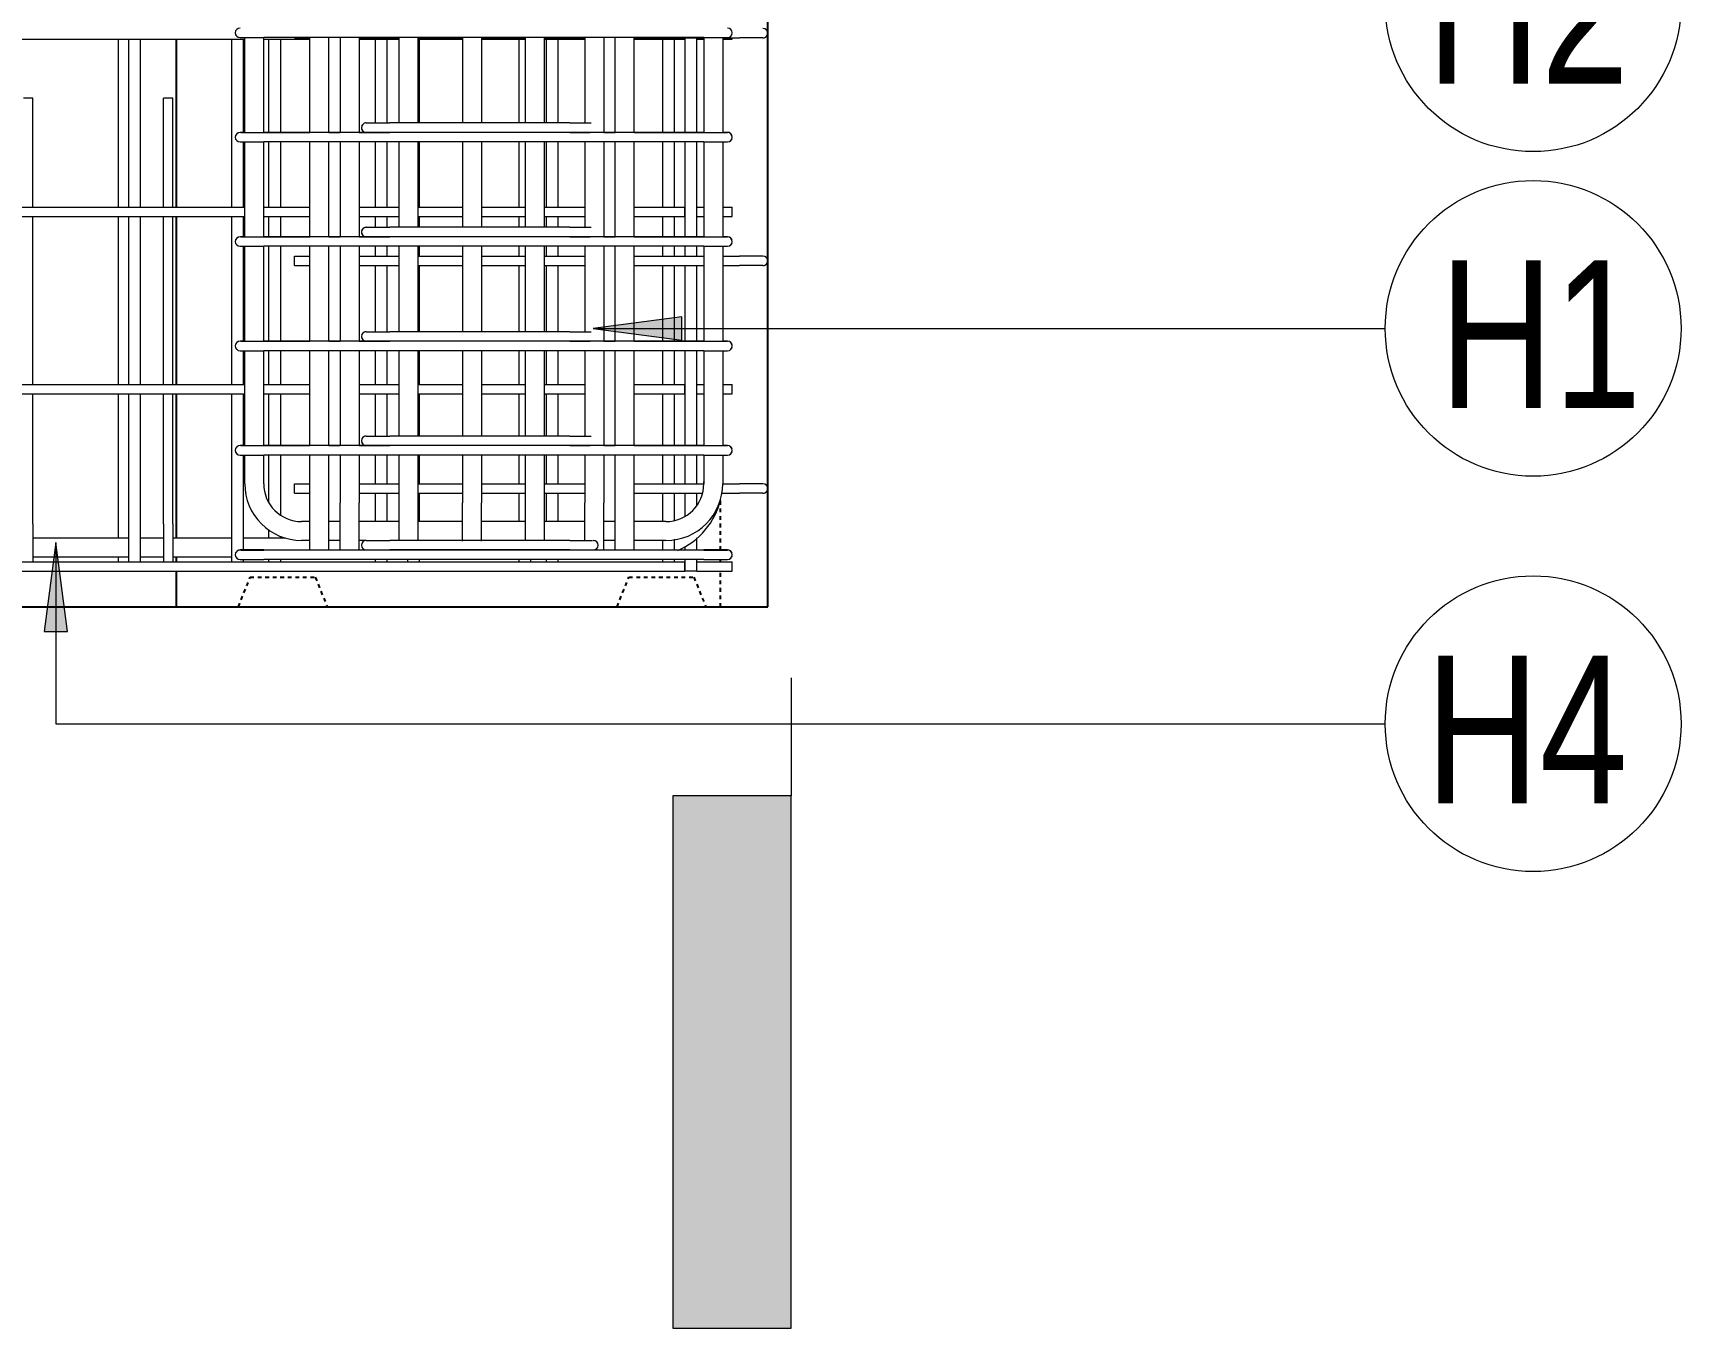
# Model space of a CAD drawing. Header units: millimetres. Extents: x -8986 to 3673, y -4076 to 6166.
# Drawn here: x -5610 to -4217, y -2005 to -910 of the extents above; entities that cross this region are included whole.
import ezdxf

# ---------------------------------------------------------------- set-up
doc = ezdxf.new("R2010")
doc.units = ezdxf.units.MM
doc.linetypes.add('Dash', pattern=[6.36, 3.18, -3.18])
for name, color, linetype, lineweight in [('A-WALL', 113, 'Continuous', 25), ('A-WALL-HDLN', 110, 'Dash', 25), ('G-ANNO-SYMB', 111, 'Continuous', 9), ('S-RBAR', 171, 'Continuous', 18), ('S-RBAR-IDEN', 171, 'Continuous', 9)]:
    doc.layers.add(name, color=color, linetype=linetype, lineweight=lineweight)
doc.styles.add('Nirmala UI Semilight', font='NirmalaS.ttf', dxfattribs={"width": 0.8, "height": 125})

# ---------------------------------------------------------------- blocks, each defined once
blk = doc.blocks.new('Detail View - M_Section Tail - Filled Horizontal-14034-Elevation Front 1')
at = {"layer": 'G-ANNO-SYMB'}
blk.add_hatch(color=256, dxfattribs=at).paths.add_polyline_path([(-6652.6, 3622.1), (-6652.6, 3722.1), (-7102.6, 3722.1), (-7102.6, 3622.1)])
for p, q in [((-7102.6, 3622.1), (-7102.6, 3722.1)), ((-7102.6, 3722.1), (-6652.6, 3722.1)), ((-6652.6, 3722.1), (-6652.6, 3622.1)), ((-6652.6, 3622.1), (-7102.6, 3622.1))]:
    blk.add_line(p, q, dxfattribs=at)
blk = doc.blocks.new('M_Rebar Tag_rfa MARK - ARROW-794226-Elevation Front 1')
at = {"layer": 'S-RBAR-IDEN'}
blk.add_circle((-4341.9, 4689.8), 125, dxfattribs=at)

msp = doc.modelspace()

# ---------------------------------------------------------------- hatches: boundary and pattern name
at = {"layer": 'S-RBAR-IDEN'}
for points in [[(-5136.32813, -1159.61152), (-5061.32813, -1169.48546), (-5061.32813, -1149.73759)], [(-5590.5905, -1340.75908), (-5600.46444, -1415.75908), (-5580.71656, -1415.75908)]]:
    msp.add_hatch(color=256, dxfattribs=at).paths.add_polyline_path(points)

# ---------------------------------------------------------------- linework, layer by layer
at = {"layer": 'A-WALL'}
for p, q in [((-4988.80383, -1395), (-4988.80383, 3660)), ((-5488.80383, -915.10345), (-5488.80383, -1057.06897)), ((-5488.80383, -1065.06897), (-5488.80383, -1207.03448)), ((-5488.80383, -1215.03448), (-5488.80383, -1336.76815)), ((-5488.80383, -1352.76815), (-5488.80383, -1357)), ((-5488.80383, -1365.12455), (-5488.80383, -1395)), ((-6463.80383, -1395), (-4988.80383, -1395))]:
    msp.add_line(p, q, dxfattribs=at)
at = {"layer": 'A-WALL-HDLN'}
for p, q in [((-5028.80383, -1346.93359), (-5028.80383, -1304.45966)), ((-5028.80383, -1357), (-5028.80383, -1355)), ((-5436.17883, -1395), (-5426.17883, -1370)), ((-5426.17883, -1370), (-5371.17883, -1370)), ((-5371.17883, -1370), (-5361.17883, -1395)), ((-5116.17883, -1395), (-5106.17883, -1370)), ((-5106.17883, -1370), (-5051.17883, -1370)), ((-5051.17883, -1370), (-5041.17883, -1395)), ((-5028.80383, -1395), (-5028.80383, -1365.12455))]:
    msp.add_line(p, q, dxfattribs=at)
at = {"layer": 'G-ANNO-SYMB'}
msp.add_line((-4968.90783, -1455.11536), (-4968.90783, -1554.81314), dxfattribs=at)
at = {"layer": 'S-RBAR'}
for p, q in [((-6212.01785, -915.10345), (-5430.97568, -915.10345)), ((-5537.57758, -1057.06897), (-5537.57758, -915.10345)), ((-5528.77608, -1057.06897), (-5528.77608, -915.10345)), ((-5518.77608, -1057.06897), (-5518.77608, -915.10345)), ((-5441.73624, -1057.06897), (-5441.73624, -915.10345)), ((-5434.80383, -913.75), (-5430.07244, -913.75)), ((-5431.73624, -993.93359), (-5431.73624, -915.10345)), ((-5430.80383, -994), (-5430.80383, -913.75)), ((-5430.17735, -913.75), (-5427.5966, -913.75)), ((-5427.72163, -913.75), (-5414.80383, -913.75)), ((-5042.80383, -913.75), (-5414.80383, -913.75)), ((-5414.80383, -994), (-5414.80383, -913.75)), ((-5414.80383, -915.10345), (-5375.84418, -915.10345)), ((-5410.33233, -993.93359), (-5410.33233, -915.10345)), ((-5400.33233, -993.93359), (-5400.33233, -915.10345)), ((-5388.80383, -914), (-5375.84418, -914)), ((-5375.84418, -994), (-5375.84418, -913.75)), ((-5359.84418, -994), (-5359.84418, -913.75)), ((-5350.20383, -913.75), (-5350.20383, -994)), ((-5334.20383, -913.75), (-5334.20383, -994)), ((-5334.20383, -914), (-5300.20383, -914)), ((-5334.20383, -915.10345), (-5300.20383, -915.10345)), ((-5320.31349, -985.93359), (-5320.31349, -915.10345)), ((-5310.31349, -985.93359), (-5310.31349, -915.10345)), ((-5300.20383, -985.93359), (-5300.20383, -913.75)), ((-5284.20383, -985.93359), (-5284.20383, -913.75)), ((-5284.20383, -914), (-5246.80383, -914)), ((-5284.20383, -915.10345), (-5246.80383, -915.10345)), ((-5283.08708, -985.93359), (-5283.08708, -915.10345)), ((-5246.80383, -913.75), (-5246.80383, -985.93359)), ((-5230.80383, -913.75), (-5230.80383, -985.93359)), ((-5230.80383, -914), (-5193.40383, -914)), ((-5230.80383, -915.10345), (-5193.40383, -915.10345)), ((-5198.89073, -985.93359), (-5198.89073, -915.10345)), ((-5193.40383, -985.93359), (-5193.40383, -913.75)), ((-5177.40383, -985.93359), (-5177.40383, -913.75)), ((-5177.40383, -914), (-5143.40383, -914)), ((-5177.40383, -915.10345), (-5143.40383, -915.10345)), ((-5175.84182, -985.93359), (-5175.84182, -915.10345)), ((-5165.84182, -985.93359), (-5165.84182, -915.10345)), ((-5143.40383, -913.75), (-5143.40383, -985.93359)), ((-5127.40383, -913.75), (-5127.40383, -994)), ((-5117.76348, -994), (-5117.76348, -913.75)), ((-5101.76348, -994), (-5101.76348, -913.75)), ((-5101.76348, -914), (-5042.80383, -914)), ((-5101.76348, -915.10345), (-5058.80383, -915.10345)), ((-5077.46797, -993.93359), (-5077.46797, -915.10345)), ((-5067.46797, -993.93359), (-5067.46797, -915.10345)), ((-5058.80383, -915.10345), (-5058.80383, -914)), ((-5058.59657, -993.93359), (-5058.59657, -914)), ((-5048.59657, -993.93359), (-5048.59657, -914)), ((-5048.59657, -915.10345), (-5042.80383, -915.10345)), ((-5042.80383, -913.75), (-5022.80383, -913.75)), ((-5042.80383, -913.75), (-5042.80383, -994)), ((-5026.80383, -913.75), (-5026.80383, -994)), ((-5026.80383, -914), (-5012.80383, -914)), ((-5026.80383, -915.10345), (-5018.80383, -915.10345)), ((-5018.80383, -915.10345), (-5018.80383, -914)), ((-4992.80383, -914), (-5012.80383, -914)), ((-5609.80226, -965), (-5617.80226, -965)), ((-5609.80226, -1057.06897), (-5609.80226, -965)), ((-5491.57664, -965), (-5499.57664, -965)), ((-5499.57664, -1057.06897), (-5499.57664, -965)), ((-5491.57664, -1057.06897), (-5491.57664, -965)), ((-5328.19784, -985.93359), (-5308.19784, -985.93359)), ((-5156.19784, -985.93359), (-5308.19784, -985.93359)), ((-5156.19784, -985.93359), (-5142.05571, -985.93359)), ((-5142.05571, -985.93359), (-5137.9911, -985.93359)), ((-5431.24526, -993.93359), (-5434.80383, -993.93359)), ((-5434.80383, -994), (-5434.7204, -994)), ((-5434.80383, -1002), (-5430.07244, -1002)), ((-5434.12235, -994), (-5428.94597, -994)), ((-5431.73624, -1057.06897), (-5431.73624, -1002)), ((-5430.80383, -1082.25), (-5430.80383, -1002)), ((-5430.17735, -1002), (-5427.5966, -1002)), ((-5428.94597, -994), (-5414.80383, -994)), ((-5427.72163, -1002), (-5414.80383, -1002)), ((-5414.80383, -993.93359), (-5375.84418, -993.93359)), ((-5042.80383, -994), (-5414.80383, -994)), ((-5042.80383, -1002), (-5414.80383, -1002)), ((-5414.80383, -1082.25), (-5414.80383, -1002)), ((-5410.33233, -1057.06897), (-5410.33233, -1002)), ((-5400.33233, -1057.06897), (-5400.33233, -1002)), ((-5375.84418, -1082.25), (-5375.84418, -1002)), ((-5359.84418, -993.93359), (-5350.20383, -993.93359)), ((-5359.84418, -1082.25), (-5359.84418, -1002)), ((-5350.20383, -1002), (-5350.20383, -1082.25)), ((-5334.20383, -993.93359), (-5328.19784, -993.93359)), ((-5334.20383, -1002), (-5334.20383, -1082.25)), ((-5328.19784, -993.93359), (-5308.19784, -993.93359)), ((-5320.31349, -1057.06897), (-5320.31349, -1002)), ((-5310.31349, -1057.06897), (-5310.31349, -1002)), ((-5156.19784, -993.93359), (-5308.19784, -993.93359)), ((-5300.20383, -1074.18359), (-5300.20383, -1002)), ((-5284.20383, -1074.18359), (-5284.20383, -1002)), ((-5283.08708, -1057.06897), (-5283.08708, -1002)), ((-5246.80383, -1002), (-5246.80383, -1074.18359)), ((-5230.80383, -1002), (-5230.80383, -1074.18359)), ((-5198.89073, -1057.06897), (-5198.89073, -1002)), ((-5193.40383, -1074.18359), (-5193.40383, -1002)), ((-5177.40383, -1074.18359), (-5177.40383, -1002)), ((-5175.84182, -1057.06897), (-5175.84182, -1002)), ((-5165.84182, -1057.06897), (-5165.84182, -1002)), ((-5156.19784, -993.93359), (-5143.28004, -993.93359)), ((-5143.40508, -993.93359), (-5140.82432, -993.93359)), ((-5143.40383, -1002), (-5143.40383, -1074.18359)), ((-5140.92924, -993.93359), (-5138.87734, -993.93359)), ((-5127.40383, -993.93359), (-5117.76348, -993.93359)), ((-5127.40383, -1002), (-5127.40383, -1082.25)), ((-5117.76348, -1082.25), (-5117.76348, -1002)), ((-5101.76348, -993.93359), (-5042.80383, -993.93359)), ((-5101.76348, -1082.25), (-5101.76348, -1002)), ((-5077.46797, -1057.06897), (-5077.46797, -1002)), ((-5067.46797, -1057.06897), (-5067.46797, -1002)), ((-5058.59657, -1082.18359), (-5058.59657, -1002)), ((-5048.59657, -1082.18359), (-5048.59657, -1002)), ((-5042.80383, -994), (-5022.80383, -994)), ((-5042.80383, -1002), (-5022.80383, -1002)), ((-5042.80383, -1002), (-5042.80383, -1082.25)), ((-5026.80383, -1002), (-5026.80383, -1082.25)), ((-5022.80383, -993.93359), (-5026.50361, -993.93359)), ((-6212.01785, -1057.06897), (-5430.97568, -1057.06897)), ((-5414.80383, -1057.06897), (-5375.84418, -1057.06897)), ((-5334.20383, -1057.06897), (-5300.20383, -1057.06897)), ((-5284.20383, -1057.06897), (-5246.80383, -1057.06897)), ((-5230.80383, -1057.06897), (-5193.40383, -1057.06897)), ((-5177.40383, -1057.06897), (-5143.40383, -1057.06897)), ((-5101.76348, -1057.06897), (-5058.80383, -1057.06897)), ((-5058.80383, -1065.06897), (-5058.80383, -1057.06897)), ((-5048.59657, -1057.06897), (-5042.80383, -1057.06897)), ((-5026.80383, -1057.06897), (-5018.80383, -1057.06897)), ((-5018.80383, -1065.06897), (-5018.80383, -1057.06897)), ((-6212.01785, -1065.06897), (-5430.97568, -1065.06897)), ((-5609.80226, -1207.03448), (-5609.80226, -1065.06897)), ((-5537.57758, -1207.03448), (-5537.57758, -1065.06897)), ((-5528.77608, -1207.03448), (-5528.77608, -1065.06897)), ((-5518.77608, -1207.03448), (-5518.77608, -1065.06897)), ((-5499.57664, -1207.03448), (-5499.57664, -1065.06897)), ((-5491.57664, -1207.03448), (-5491.57664, -1065.06897)), ((-5441.73624, -1207.03448), (-5441.73624, -1065.06897)), ((-5431.73624, -1082.18359), (-5431.73624, -1065.06897)), ((-5414.80383, -1065.06897), (-5375.84418, -1065.06897)), ((-5410.33233, -1082.18359), (-5410.33233, -1065.06897)), ((-5400.33233, -1082.18359), (-5400.33233, -1065.06897)), ((-5334.20383, -1065.06897), (-5300.20383, -1065.06897)), ((-5320.31349, -1074.18359), (-5320.31349, -1065.06897)), ((-5310.31349, -1074.18359), (-5310.31349, -1065.06897)), ((-5284.20383, -1065.06897), (-5246.80383, -1065.06897)), ((-5283.08708, -1074.18359), (-5283.08708, -1065.06897)), ((-5230.80383, -1065.06897), (-5193.40383, -1065.06897)), ((-5198.89073, -1074.18359), (-5198.89073, -1065.06897)), ((-5177.40383, -1065.06897), (-5143.40383, -1065.06897)), ((-5175.84182, -1074.18359), (-5175.84182, -1065.06897)), ((-5165.84182, -1074.18359), (-5165.84182, -1065.06897)), ((-5101.76348, -1065.06897), (-5058.80383, -1065.06897)), ((-5077.46797, -1082.18359), (-5077.46797, -1065.06897)), ((-5067.46797, -1082.18359), (-5067.46797, -1065.06897)), ((-5048.59657, -1065.06897), (-5042.80383, -1065.06897)), ((-5026.80383, -1065.06897), (-5018.80383, -1065.06897)), ((-5431.24526, -1082.18359), (-5434.80383, -1082.18359)), ((-5434.80383, -1082.25), (-5434.7204, -1082.25)), ((-5434.12235, -1082.25), (-5428.94597, -1082.25)), ((-5428.94597, -1082.25), (-5414.80383, -1082.25)), ((-5414.80383, -1082.18359), (-5375.84418, -1082.18359)), ((-5042.80383, -1082.25), (-5414.80383, -1082.25)), ((-5359.84418, -1082.18359), (-5350.20383, -1082.18359)), ((-5334.20383, -1082.18359), (-5328.19784, -1082.18359)), ((-5328.19784, -1074.18359), (-5308.19784, -1074.18359)), ((-5328.19784, -1082.18359), (-5308.19784, -1082.18359)), ((-5156.19784, -1074.18359), (-5308.19784, -1074.18359)), ((-5156.19784, -1082.18359), (-5308.19784, -1082.18359)), ((-5156.19784, -1074.18359), (-5142.05571, -1074.18359)), ((-5156.19784, -1082.18359), (-5143.28004, -1082.18359)), ((-5143.40508, -1082.18359), (-5140.82432, -1082.18359)), ((-5142.05571, -1074.18359), (-5137.9911, -1074.18359)), ((-5140.92924, -1082.18359), (-5138.87734, -1082.18359)), ((-5127.40383, -1082.18359), (-5117.76348, -1082.18359)), ((-5101.76348, -1082.18359), (-5042.80383, -1082.18359)), ((-5042.80383, -1082.25), (-5022.80383, -1082.25)), ((-5022.80383, -1082.18359), (-5026.50361, -1082.18359)), ((-5434.80383, -1090.25), (-5430.07244, -1090.25)), ((-5431.73624, -1170.43359), (-5431.73624, -1090.25)), ((-5430.80383, -1170.5), (-5430.80383, -1090.25)), ((-5430.17735, -1090.25), (-5427.5966, -1090.25)), ((-5427.72163, -1090.25), (-5414.80383, -1090.25)), ((-5042.80383, -1090.25), (-5414.80383, -1090.25)), ((-5414.80383, -1170.5), (-5414.80383, -1090.25)), ((-5410.33233, -1170.43359), (-5410.33233, -1090.25)), ((-5400.33233, -1170.43359), (-5400.33233, -1090.25)), ((-5388.80383, -1098.5), (-5375.84418, -1098.5)), ((-5388.80383, -1106.5), (-5388.80383, -1098.5)), ((-5375.84418, -1170.5), (-5375.84418, -1090.25)), ((-5359.84418, -1170.5), (-5359.84418, -1090.25)), ((-5350.20383, -1090.25), (-5350.20383, -1170.5)), ((-5334.20383, -1090.25), (-5334.20383, -1170.5)), ((-5334.20383, -1098.5), (-5300.20383, -1098.5)), ((-5320.31349, -1098.5), (-5320.31349, -1090.25)), ((-5310.31349, -1098.5), (-5310.31349, -1090.25)), ((-5300.20383, -1162.43359), (-5300.20383, -1090.25)), ((-5284.20383, -1162.43359), (-5284.20383, -1090.25)), ((-5284.20383, -1098.5), (-5246.80383, -1098.5)), ((-5283.08708, -1098.5), (-5283.08708, -1090.25)), ((-5246.80383, -1090.25), (-5246.80383, -1162.43359)), ((-5230.80383, -1090.25), (-5230.80383, -1162.43359)), ((-5230.80383, -1098.5), (-5193.40383, -1098.5)), ((-5198.89073, -1098.5), (-5198.89073, -1090.25)), ((-5193.40383, -1162.43359), (-5193.40383, -1090.25)), ((-5177.40383, -1162.43359), (-5177.40383, -1090.25)), ((-5177.40383, -1098.5), (-5143.40383, -1098.5)), ((-5175.84182, -1098.5), (-5175.84182, -1090.25)), ((-5165.84182, -1098.5), (-5165.84182, -1090.25)), ((-5143.40383, -1090.25), (-5143.40383, -1162.43359)), ((-5127.40383, -1090.25), (-5127.40383, -1170.5)), ((-5117.76348, -1170.5), (-5117.76348, -1090.25)), ((-5101.76348, -1170.5), (-5101.76348, -1090.25)), ((-5101.76348, -1098.5), (-5042.80383, -1098.5)), ((-5077.46797, -1098.5), (-5077.46797, -1090.25)), ((-5067.46797, -1098.5), (-5067.46797, -1090.25)), ((-5058.59657, -1098.5), (-5058.59657, -1090.25)), ((-5048.59657, -1098.5), (-5048.59657, -1090.25)), ((-5042.80383, -1090.25), (-5022.80383, -1090.25)), ((-5042.80383, -1090.25), (-5042.80383, -1170.5)), ((-5026.80383, -1090.25), (-5026.80383, -1170.5)), ((-5026.80383, -1098.5), (-5012.80383, -1098.5)), ((-4992.80383, -1098.5), (-5012.80383, -1098.5)), ((-5388.80383, -1106.5), (-5375.84418, -1106.5)), ((-5334.20383, -1106.5), (-5300.20383, -1106.5)), ((-5320.31349, -1162.43359), (-5320.31349, -1106.5)), ((-5310.31349, -1162.43359), (-5310.31349, -1106.5)), ((-5284.20383, -1106.5), (-5246.80383, -1106.5)), ((-5283.08708, -1162.43359), (-5283.08708, -1106.5)), ((-5230.80383, -1106.5), (-5193.40383, -1106.5)), ((-5198.89073, -1162.43359), (-5198.89073, -1106.5)), ((-5177.40383, -1106.5), (-5143.40383, -1106.5)), ((-5175.84182, -1162.43359), (-5175.84182, -1106.5)), ((-5165.84182, -1162.43359), (-5165.84182, -1106.5)), ((-5101.76348, -1106.5), (-5042.80383, -1106.5)), ((-5077.46797, -1170.43359), (-5077.46797, -1106.5)), ((-5067.46797, -1170.43359), (-5067.46797, -1106.5)), ((-5058.59657, -1170.43359), (-5058.59657, -1106.5)), ((-5048.59657, -1170.43359), (-5048.59657, -1106.5)), ((-5026.80383, -1106.5), (-5012.80383, -1106.5)), ((-4992.80383, -1106.5), (-5012.80383, -1106.5)), ((-5328.19784, -1162.43359), (-5308.19784, -1162.43359)), ((-5156.19784, -1162.43359), (-5308.19784, -1162.43359)), ((-5156.19784, -1162.43359), (-5142.05571, -1162.43359)), ((-5142.05571, -1162.43359), (-5137.9911, -1162.43359)), ((-5431.24526, -1170.43359), (-5434.80383, -1170.43359)), ((-5434.80383, -1170.5), (-5434.7204, -1170.5)), ((-5434.80383, -1178.5), (-5430.07244, -1178.5)), ((-5434.12235, -1170.5), (-5428.94597, -1170.5)), ((-5431.73624, -1207.03448), (-5431.73624, -1178.5)), ((-5430.80383, -1258.75), (-5430.80383, -1178.5)), ((-5430.17735, -1178.5), (-5427.5966, -1178.5)), ((-5428.94597, -1170.5), (-5414.80383, -1170.5)), ((-5427.72163, -1178.5), (-5414.80383, -1178.5)), ((-5414.80383, -1170.43359), (-5375.84418, -1170.43359)), ((-5042.80383, -1170.5), (-5414.80383, -1170.5)), ((-5042.80383, -1178.5), (-5414.80383, -1178.5)), ((-5414.80383, -1258.75), (-5414.80383, -1178.5)), ((-5410.33233, -1207.03448), (-5410.33233, -1178.5)), ((-5400.33233, -1207.03448), (-5400.33233, -1178.5)), ((-5375.84418, -1258.75), (-5375.84418, -1178.5)), ((-5359.84418, -1170.43359), (-5350.20383, -1170.43359)), ((-5359.84418, -1258.75), (-5359.84418, -1178.5)), ((-5350.20383, -1178.5), (-5350.20383, -1258.75)), ((-5334.20383, -1170.43359), (-5328.19784, -1170.43359)), ((-5334.20383, -1178.5), (-5334.20383, -1258.75)), ((-5328.19784, -1170.43359), (-5308.19784, -1170.43359)), ((-5320.31349, -1207.03448), (-5320.31349, -1178.5)), ((-5310.31349, -1207.03448), (-5310.31349, -1178.5)), ((-5156.19784, -1170.43359), (-5308.19784, -1170.43359)), ((-5300.20383, -1250.68359), (-5300.20383, -1178.5)), ((-5284.20383, -1250.68359), (-5284.20383, -1178.5)), ((-5283.08708, -1207.03448), (-5283.08708, -1178.5)), ((-5246.80383, -1178.5), (-5246.80383, -1250.68359)), ((-5230.80383, -1178.5), (-5230.80383, -1250.68359)), ((-5198.89073, -1207.03448), (-5198.89073, -1178.5)), ((-5193.40383, -1250.68359), (-5193.40383, -1178.5)), ((-5177.40383, -1250.68359), (-5177.40383, -1178.5)), ((-5175.84182, -1207.03448), (-5175.84182, -1178.5)), ((-5165.84182, -1207.03448), (-5165.84182, -1178.5)), ((-5156.19784, -1170.43359), (-5143.28004, -1170.43359)), ((-5143.40508, -1170.43359), (-5140.82432, -1170.43359)), ((-5143.40383, -1178.5), (-5143.40383, -1250.68359)), ((-5140.92924, -1170.43359), (-5138.87734, -1170.43359)), ((-5127.40383, -1170.43359), (-5117.76348, -1170.43359)), ((-5127.40383, -1178.5), (-5127.40383, -1258.75)), ((-5117.76348, -1258.75), (-5117.76348, -1178.5)), ((-5101.76348, -1170.43359), (-5042.80383, -1170.43359)), ((-5101.76348, -1258.75), (-5101.76348, -1178.5)), ((-5077.46797, -1207.03448), (-5077.46797, -1178.5)), ((-5067.46797, -1207.03448), (-5067.46797, -1178.5)), ((-5058.59657, -1258.68359), (-5058.59657, -1178.5)), ((-5048.59657, -1258.68359), (-5048.59657, -1178.5)), ((-5042.80383, -1170.5), (-5022.80383, -1170.5)), ((-5042.80383, -1178.5), (-5022.80383, -1178.5)), ((-5042.80383, -1178.5), (-5042.80383, -1258.75)), ((-5026.80383, -1178.5), (-5026.80383, -1258.75)), ((-5022.80383, -1170.43359), (-5026.50361, -1170.43359)), ((-6212.01785, -1207.03448), (-5430.97568, -1207.03448)), ((-5414.80383, -1207.03448), (-5375.84418, -1207.03448)), ((-5334.20383, -1207.03448), (-5300.20383, -1207.03448)), ((-5284.20383, -1207.03448), (-5246.80383, -1207.03448)), ((-5230.80383, -1207.03448), (-5193.40383, -1207.03448)), ((-5177.40383, -1207.03448), (-5143.40383, -1207.03448)), ((-5101.76348, -1207.03448), (-5058.80383, -1207.03448)), ((-5058.80383, -1215.03448), (-5058.80383, -1207.03448)), ((-5048.59657, -1207.03448), (-5042.80383, -1207.03448)), ((-5026.80383, -1207.03448), (-5018.80383, -1207.03448)), ((-5018.80383, -1215.03448), (-5018.80383, -1207.03448)), ((-6212.01785, -1215.03448), (-5430.97568, -1215.03448)), ((-5609.80226, -1325), (-5609.80226, -1215.03448)), ((-5537.57758, -1336.76815), (-5537.57758, -1215.03448)), ((-5528.77608, -1357), (-5528.77608, -1215.03448)), ((-5518.77608, -1357), (-5518.77608, -1215.03448)), ((-5499.57664, -1325), (-5499.57664, -1215.03448)), ((-5491.57664, -1325), (-5491.57664, -1215.03448)), ((-5441.73624, -1357), (-5441.73624, -1215.03448)), ((-5431.73624, -1258.68359), (-5431.73624, -1215.03448)), ((-5414.80383, -1215.03448), (-5375.84418, -1215.03448)), ((-5410.33233, -1258.68359), (-5410.33233, -1215.03448)), ((-5400.33233, -1258.68359), (-5400.33233, -1215.03448)), ((-5334.20383, -1215.03448), (-5300.20383, -1215.03448)), ((-5320.31349, -1250.68359), (-5320.31349, -1215.03448)), ((-5310.31349, -1250.68359), (-5310.31349, -1215.03448)), ((-5284.20383, -1215.03448), (-5246.80383, -1215.03448)), ((-5283.08708, -1250.68359), (-5283.08708, -1215.03448)), ((-5230.80383, -1215.03448), (-5193.40383, -1215.03448)), ((-5198.89073, -1250.68359), (-5198.89073, -1215.03448)), ((-5177.40383, -1215.03448), (-5143.40383, -1215.03448)), ((-5175.84182, -1250.68359), (-5175.84182, -1215.03448)), ((-5165.84182, -1250.68359), (-5165.84182, -1215.03448)), ((-5101.76348, -1215.03448), (-5058.80383, -1215.03448)), ((-5077.46797, -1258.68359), (-5077.46797, -1215.03448)), ((-5067.46797, -1258.68359), (-5067.46797, -1215.03448)), ((-5048.59657, -1215.03448), (-5042.80383, -1215.03448)), ((-5026.80383, -1215.03448), (-5018.80383, -1215.03448)), ((-5328.19784, -1250.68359), (-5308.19784, -1250.68359)), ((-5156.19784, -1250.68359), (-5308.19784, -1250.68359)), ((-5156.19784, -1250.68359), (-5142.05571, -1250.68359)), ((-5142.05571, -1250.68359), (-5137.9911, -1250.68359)), ((-5431.24526, -1258.68359), (-5434.80383, -1258.68359)), ((-5434.80383, -1258.75), (-5434.7204, -1258.75)), ((-5434.80383, -1266.75), (-5430.07244, -1266.75)), ((-5434.12235, -1258.75), (-5428.94597, -1258.75)), ((-5431.73624, -1346.93359), (-5431.73624, -1266.75)), ((-5430.80383, -1290.93359), (-5430.80383, -1266.75)), ((-5430.17735, -1266.75), (-5427.5966, -1266.75)), ((-5428.94597, -1258.75), (-5414.80383, -1258.75)), ((-5427.72163, -1266.75), (-5414.80383, -1266.75)), ((-5414.80383, -1258.68359), (-5375.84418, -1258.68359)), ((-5042.80383, -1258.75), (-5414.80383, -1258.75)), ((-5042.80383, -1266.75), (-5414.80383, -1266.75)), ((-5414.80383, -1290.93359), (-5414.80383, -1266.75)), ((-5410.33233, -1307.1738), (-5410.33233, -1266.75)), ((-5400.33233, -1317.47355), (-5400.33233, -1266.75)), ((-5375.84418, -1347), (-5375.84418, -1266.75)), ((-5359.84418, -1258.68359), (-5350.20383, -1258.68359)), ((-5359.84418, -1347), (-5359.84418, -1266.75)), ((-5350.20383, -1266.75), (-5350.20383, -1307)), ((-5334.20383, -1258.68359), (-5328.19784, -1258.68359)), ((-5334.20383, -1266.75), (-5334.20383, -1307)), ((-5328.19784, -1258.68359), (-5308.19784, -1258.68359)), ((-5320.31349, -1291), (-5320.31349, -1266.75)), ((-5310.31349, -1291), (-5310.31349, -1266.75)), ((-5156.19784, -1258.68359), (-5308.19784, -1258.68359)), ((-5300.20383, -1338.93359), (-5300.20383, -1266.75)), ((-5284.20383, -1338.93359), (-5284.20383, -1266.75)), ((-5283.08708, -1291), (-5283.08708, -1266.75)), ((-5246.80383, -1266.75), (-5246.80383, -1307)), ((-5230.80383, -1266.75), (-5230.80383, -1307)), ((-5198.89073, -1291), (-5198.89073, -1266.75)), ((-5193.40383, -1338.93359), (-5193.40383, -1266.75)), ((-5177.40383, -1338.93359), (-5177.40383, -1266.75)), ((-5175.84182, -1291), (-5175.84182, -1266.75)), ((-5165.84182, -1291), (-5165.84182, -1266.75)), ((-5156.19784, -1258.68359), (-5143.28004, -1258.68359)), ((-5143.40508, -1258.68359), (-5140.82432, -1258.68359)), ((-5143.40383, -1266.75), (-5143.40383, -1307)), ((-5140.92924, -1258.68359), (-5138.87734, -1258.68359)), ((-5127.40383, -1258.68359), (-5117.76348, -1258.68359)), ((-5127.40383, -1266.75), (-5127.40383, -1307)), ((-5117.76348, -1347), (-5117.76348, -1266.75)), ((-5101.76348, -1258.68359), (-5042.80383, -1258.68359)), ((-5101.76348, -1347), (-5101.76348, -1266.75)), ((-5077.46797, -1291), (-5077.46797, -1266.75)), ((-5067.46797, -1291), (-5067.46797, -1266.75)), ((-5058.59657, -1291), (-5058.59657, -1266.75)), ((-5048.59657, -1291), (-5048.59657, -1266.75)), ((-5042.80383, -1258.75), (-5022.80383, -1258.75)), ((-5042.80383, -1266.75), (-5022.80383, -1266.75)), ((-5042.80383, -1266.75), (-5042.80383, -1290.93359)), ((-5026.80383, -1266.75), (-5026.80383, -1290.93359)), ((-5022.80383, -1258.68359), (-5026.50361, -1258.68359)), ((-5388.80383, -1291), (-5375.84418, -1291)), ((-5388.80383, -1299), (-5388.80383, -1291)), ((-5334.20383, -1291), (-5300.20383, -1291)), ((-5284.20383, -1291), (-5246.80383, -1291)), ((-5230.80383, -1291), (-5193.40383, -1291)), ((-5177.40383, -1291), (-5143.40383, -1291)), ((-5101.76348, -1291), (-5042.72705, -1291)), ((-5026.81257, -1291), (-5012.80383, -1291)), ((-4992.80383, -1291), (-5012.80383, -1291)), ((-5388.80383, -1299), (-5375.84418, -1299)), ((-5350.20383, -1347), (-5350.20383, -1307)), ((-5334.20383, -1299), (-5300.20383, -1299)), ((-5334.20383, -1347), (-5334.20383, -1307)), ((-5320.31349, -1322.93359), (-5320.31349, -1299)), ((-5310.31349, -1322.93359), (-5310.31349, -1299)), ((-5284.20383, -1299), (-5246.80383, -1299)), ((-5283.08708, -1322.93359), (-5283.08708, -1299)), ((-5246.80383, -1339.54531), (-5246.80383, -1307)), ((-5230.80383, -1299), (-5193.40383, -1299)), ((-5230.80383, -1339.54531), (-5230.80383, -1307)), ((-5198.89073, -1322.93359), (-5198.89073, -1299)), ((-5177.40383, -1299), (-5143.40383, -1299)), ((-5175.84182, -1322.93359), (-5175.84182, -1299)), ((-5165.84182, -1322.93359), (-5165.84182, -1299)), ((-5143.40383, -1339.54531), (-5143.40383, -1307)), ((-5127.40383, -1347), (-5127.40383, -1307)), ((-5101.76348, -1299), (-5043.86579, -1299)), ((-5077.46797, -1322.93359), (-5077.46797, -1299)), ((-5067.46797, -1321.96781), (-5067.46797, -1299)), ((-5058.59657, -1318.48737), (-5058.59657, -1299)), ((-5048.59657, -1308.89567), (-5048.59657, -1299)), ((-5027.86579, -1299), (-5012.80383, -1299)), ((-4992.80383, -1299), (-5012.80383, -1299)), ((-5375.84418, -1322.93359), (-5382.80383, -1322.93359)), ((-5350.20383, -1322.93359), (-5359.84418, -1322.93359)), ((-5300.20383, -1322.93359), (-5334.20383, -1322.93359)), ((-5246.80383, -1322.93359), (-5284.20383, -1322.93359)), ((-5193.40383, -1322.93359), (-5230.80383, -1322.93359)), ((-5143.40383, -1322.93359), (-5177.40383, -1322.93359)), ((-5117.76348, -1322.93359), (-5127.40383, -1322.93359)), ((-5074.80383, -1322.93359), (-5101.76348, -1322.93359)), ((-5609.80226, -1325), (-5609.80226, -1357.65878)), ((-5609.80226, -1336.76815), (-5528.77608, -1336.76815)), ((-5518.77608, -1336.76815), (-5499.57664, -1336.76815)), ((-5499.57664, -1325), (-5499.57664, -1357.65878)), ((-5491.57664, -1325), (-5491.57664, -1357.65878)), ((-5491.57664, -1336.76815), (-5441.73624, -1336.76815)), ((-5431.73624, -1336.76815), (-5396.5064, -1336.76815)), ((-5410.33233, -1336.76815), (-5410.33233, -1329.7953)), ((-5400.33233, -1336.76815), (-5400.33233, -1335.1834)), ((-5048.59657, -1346.93359), (-5048.59657, -1336.62029)), ((-5414.80383, -1346.93359), (-5434.80383, -1346.93359)), ((-5434.80383, -1347), (-5434.7204, -1347)), ((-5434.12235, -1347), (-5428.94597, -1347)), ((-5428.94597, -1347), (-5414.80383, -1347)), ((-5414.80383, -1346.93359), (-5375.84418, -1346.93359)), ((-5042.80383, -1347), (-5414.80383, -1347)), ((-5375.84418, -1338.93359), (-5382.80383, -1338.93359)), ((-5350.20383, -1338.93359), (-5359.84418, -1338.93359)), ((-5359.84418, -1346.93359), (-5350.20383, -1346.93359)), ((-5328.19784, -1338.93359), (-5334.20383, -1338.93359)), ((-5334.20383, -1346.93359), (-5328.19784, -1346.93359)), ((-5328.19784, -1338.93359), (-5308.19784, -1338.93359)), ((-5328.19784, -1346.93359), (-5308.19784, -1346.93359)), ((-5156.19784, -1338.93359), (-5308.19784, -1338.93359)), ((-5156.19784, -1346.93359), (-5308.19784, -1346.93359)), ((-5156.19784, -1338.93359), (-5142.05571, -1338.93359)), ((-5156.19784, -1346.93359), (-5143.28004, -1346.93359)), ((-5143.40508, -1346.93359), (-5140.82432, -1346.93359)), ((-5142.05571, -1338.93359), (-5136.87933, -1338.93359)), ((-5140.92924, -1346.93359), (-5136.19784, -1346.93359)), ((-5136.23873, -1338.93359), (-5136.19784, -1338.93359)), ((-5117.76348, -1338.93359), (-5127.40383, -1338.93359)), ((-5127.40383, -1346.93359), (-5117.76348, -1346.93359)), ((-5074.80383, -1338.93359), (-5101.76348, -1338.93359)), ((-5101.76348, -1346.93359), (-5042.80383, -1346.93359)), ((-5077.46797, -1346.93359), (-5077.46797, -1338.93359)), ((-5067.46797, -1346.93359), (-5067.46797, -1337.96781)), ((-5058.59657, -1346.93359), (-5058.59657, -1344.26076)), ((-5022.80383, -1346.93359), (-5042.80383, -1346.93359)), ((-5042.80383, -1347), (-5022.80383, -1347)), ((-6433.80383, -1357), (-5058.80383, -1357)), ((-6433.80383, -1365), (-5058.80383, -1365)), ((-5609.80226, -1352.76815), (-5528.77608, -1352.76815)), ((-5537.57758, -1357), (-5537.57758, -1352.76815)), ((-5518.77608, -1352.76815), (-5499.57664, -1352.76815)), ((-5491.57664, -1352.76815), (-5441.73624, -1352.76815)), ((-5434.80383, -1355), (-5430.07244, -1355)), ((-5431.73624, -1357), (-5431.73624, -1355)), ((-5430.17735, -1355), (-5427.5966, -1355)), ((-5427.72163, -1355), (-5414.80383, -1355)), ((-5042.80383, -1355), (-5414.80383, -1355)), ((-5410.33233, -1357), (-5410.33233, -1355)), ((-5400.33233, -1357), (-5400.33233, -1355)), ((-5320.31349, -1357), (-5320.31349, -1355)), ((-5310.31349, -1357), (-5310.31349, -1355)), ((-5293.08708, -1357), (-5293.08708, -1355)), ((-5283.08708, -1357), (-5283.08708, -1355)), ((-5198.89073, -1357), (-5198.89073, -1355)), ((-5188.89073, -1357), (-5188.89073, -1355)), ((-5175.84182, -1357), (-5175.84182, -1355)), ((-5165.84182, -1357), (-5165.84182, -1355)), ((-5077.46797, -1357), (-5077.46797, -1355)), ((-5067.46797, -1357), (-5067.46797, -1355)), ((-5058.80383, -1365), (-5058.80383, -1357)), ((-5058.59657, -1365), (-5058.59657, -1355)), ((-5048.59657, -1365), (-5058.59657, -1365)), ((-5048.59657, -1365), (-5048.59657, -1355)), ((-5048.59657, -1357), (-5018.80383, -1357)), ((-5048.59657, -1365), (-5018.80383, -1365)), ((-5042.80383, -1355), (-5022.80383, -1355)), ((-5018.80383, -1365), (-5018.80383, -1357))]:
    msp.add_line(p, q, dxfattribs=at)
for centre, radius, start, end in [((-5434.80383, -909.75), 4, 90, 270), ((-5434.80383, -909.75), 4, 90, 270), ((-5434.80383, -909.68359), 4, 195, 237.75630688), ((-5022.80383, -909.75), 4, 270, 90), ((-5022.80383, -909.68359), 4, 302.24369312, 344.46105757), ((-4992.80383, -910), 4, 270, 90), ((-4992.80383, -910), 4, 270, 285), ((-4992.80383, -910), 4, 300, 345), ((-5328.19784, -989.93359), 4, 90, 270), ((-5328.19784, -989.93359), 4, 120, 165), ((-5328.19784, -989.93359), 4, 90, 105), ((-5434.80383, -998), 4, 90, 270), ((-5434.80383, -998), 4, 90, 270), ((-5434.80383, -997.93359), 4, 90, 165), ((-5434.80383, -997.93359), 4, 195, 237.75630688), ((-5328.19784, -989.93359), 4, 195, 240), ((-5022.80383, -997.93359), 4, 15.53894243, 90), ((-5022.80383, -998), 4, 270, 90), ((-5022.80383, -998), 4, 300, 344.46105757), ((-5022.80383, -998), 4, 15.53894243, 57.75630688), ((-5022.80383, -997.93359), 4, 302.24369312, 344.46105757), ((-5434.80383, -1086.25), 4, 90, 270), ((-5434.80383, -1086.25), 4, 90, 270), ((-5434.80383, -1086.18359), 4, 90, 165), ((-5328.19784, -1078.18359), 4, 90, 270), ((-5328.19784, -1078.18359), 4, 120, 165), ((-5328.19784, -1078.18359), 4, 195, 240), ((-5328.19784, -1078.18359), 4, 90, 105), ((-5022.80383, -1086.18359), 4, 15.53894243, 90), ((-5022.80383, -1086.25), 4, 270, 90), ((-5022.80383, -1086.25), 4, 15.53894243, 57.75630688), ((-5434.80383, -1086.18359), 4, 195, 237.75630688), ((-5022.80383, -1086.25), 4, 300, 344.46105757), ((-5022.80383, -1086.18359), 4, 302.24369312, 344.46105757), ((-4992.80383, -1102.5), 4, 270, 90), ((-4992.80383, -1102.5), 4, 15, 60), ((-4992.80383, -1102.5), 4, 270, 285), ((-4992.80383, -1102.5), 4, 300, 345), ((-5328.19784, -1166.43359), 4, 90, 270), ((-5328.19784, -1166.43359), 4, 120, 165), ((-5328.19784, -1166.43359), 4, 195, 240), ((-5328.19784, -1166.43359), 4, 90, 105), ((-5434.80383, -1174.5), 4, 90, 270), ((-5434.80383, -1174.5), 4, 90, 270), ((-5434.80383, -1174.43359), 4, 90, 165), ((-5434.80383, -1174.43359), 4, 195, 237.75630688), ((-5022.80383, -1174.43359), 4, 15.53894243, 90), ((-5022.80383, -1174.5), 4, 270, 90), ((-5022.80383, -1174.5), 4, 300, 344.46105757), ((-5022.80383, -1174.5), 4, 15.53894243, 57.75630688), ((-5022.80383, -1174.43359), 4, 302.24369312, 344.46105757), ((-5328.19784, -1254.68359), 4, 90, 270), ((-5328.19784, -1254.68359), 4, 120, 165), ((-5328.19784, -1254.68359), 4, 90, 105), ((-5434.80383, -1262.75), 4, 90, 270), ((-5434.80383, -1262.75), 4, 90, 270), ((-5434.80383, -1262.68359), 4, 90, 165), ((-5434.80383, -1262.68359), 4, 195, 237.75630688), ((-5328.19784, -1254.68359), 4, 195, 240), ((-5022.80383, -1262.68359), 4, 15.53894243, 90), ((-5022.80383, -1262.75), 4, 270, 90), ((-5022.80383, -1262.75), 4, 300, 344.46105757), ((-5022.80383, -1262.75), 4, 15.53894243, 57.75630688), ((-5022.80383, -1262.68359), 4, 302.24369312, 344.46105757), ((-5382.80383, -1290.93359), 48, 180, 270), ((-5382.80383, -1290.93359), 32, 180, 270), ((-5074.80383, -1290.93359), 32, 270, 360), ((-5074.80383, -1290.93359), 48, 270, 0), ((-5090.30383, -1289.26815), 47.5, 357.88693901, 0), ((-4992.80383, -1295), 4, 270, 90), ((-4992.80383, -1295), 4, 15, 60), ((-5090.30383, -1289.26815), 63.5, 293.67993033, 346.43316882), ((-5090.30383, -1289.26815), 47.5, 346.91592043, 348.12600434), ((-4992.80383, -1295), 4, 270, 285), ((-4992.80383, -1295), 4, 300, 345), ((-5434.80383, -1351), 4, 90, 270), ((-5434.80383, -1351), 4, 90, 270), ((-5434.80383, -1350.93359), 4, 90, 165), ((-5328.19784, -1342.93359), 4, 90, 270), ((-5136.19784, -1342.93359), 4, 270, 90), ((-5136.19784, -1342.93359), 4, 270, 90), ((-5022.80383, -1350.93359), 4, 15.53894243, 90), ((-5022.80383, -1351), 4, 270, 90), ((-5022.80383, -1351), 4, 15.53894243, 57.75630688), ((-5434.80383, -1350.93359), 4, 195, 237.75630688), ((-5022.80383, -1351), 4, 300, 344.46105757), ((-5022.80383, -1350.93359), 4, 302.24369312, 344.46105757)]:
    msp.add_arc(centre, radius, start, end, dxfattribs=at)
at = {"layer": 'S-RBAR-IDEN'}
for p, q in [((-5061.32813, -1149.73759), (-5136.32813, -1159.61152)), ((-5061.32813, -1169.48546), (-5061.32813, -1149.73759)), ((-5136.32813, -1159.61152), (-5061.32813, -1169.48546)), ((-5136.32813, -1159.61152), (-4466.91248, -1159.61152)), ((-5590.5905, -1340.75908), (-5600.46444, -1415.75908)), ((-5580.71656, -1415.75908), (-5590.5905, -1340.75908)), ((-5590.5905, -1340.75908), (-5590.5905, -1493.89557)), ((-5600.46444, -1415.75908), (-5580.71656, -1415.75908)), ((-5590.5905, -1493.89557), (-4466.91248, -1493.89557))]:
    msp.add_line(p, q, dxfattribs=at)

# ---------------------------------------------------------------- block references
at = {"layer": 'G-ANNO-SYMB', "extrusion": (0, 0, -1), "rotation": 90.00000000000077}
msp.add_blockref('Detail View - M_Section Tail - Filled Horizontal-14034-Elevation Front 1', (8691.00383, 5097.80335), dxfattribs=at)
at = {"layer": 'S-RBAR-IDEN'}
for p in [(0, -5574.99951), (0, -5849.39541), (0, -6183.67945)]:
    msp.add_blockref('M_Rebar Tag_rfa MARK - ARROW-794226-Elevation Front 1', p, dxfattribs=at)

# ---------------------------------------------------------------- texts
at = {"layer": 'S-RBAR-IDEN', "char_height": 125, "attachment_point": 1, "style": 'Nirmala UI Semilight'}
for s, insert, width in [('H2', (-4431.87394, -827.61325), 208.43875), ('H1', (-4421.27394, -1102.00915), 182.78475), ('H4', (-4433.07394, -1436.29319), 211.6455)]:
    msp.add_mtext(s, dxfattribs=dict(at, insert=insert, width=width))

doc.saveas('drawing.dxf')
